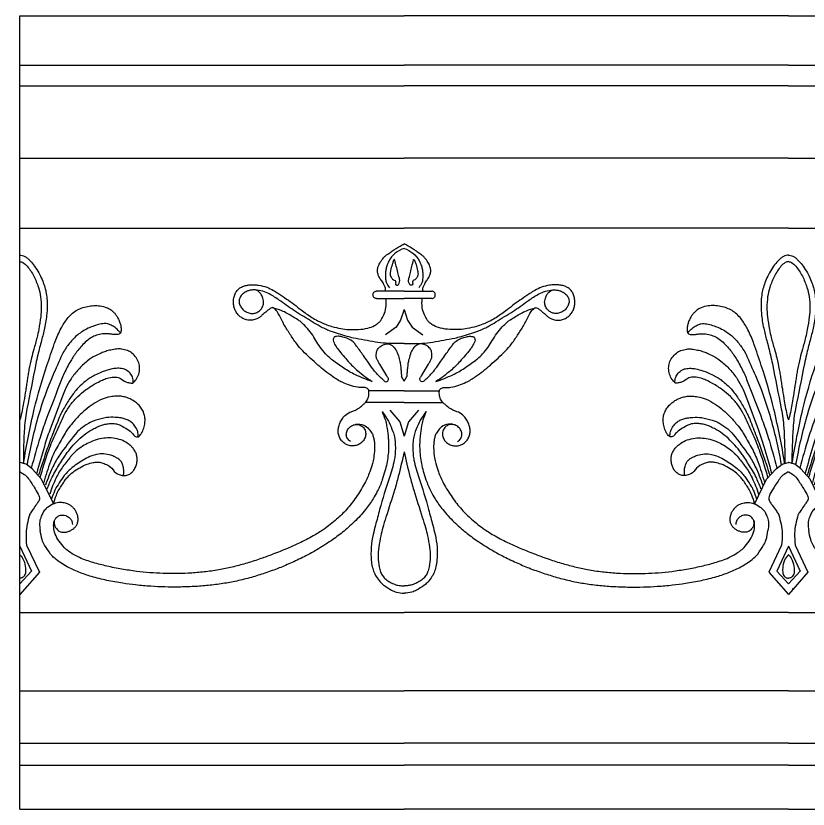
# Model space of a CAD drawing. Header units: millimetres. Extents: x 119.1 to 211.3, y 226 to 289.5.
# Drawn here: x 178.31 to 184.5, y 226.01 to 232.2 of the extents above; entities that cross this region are included whole.
import ezdxf

# ---------------------------------------------------------------- set-up
doc = ezdxf.new("R2010")
doc.units = ezdxf.units.MM

# ---------------------------------------------------------------- blocks, each defined once
blk = doc.blocks.new('*U279')
at = {"color": 0}
for p, q in [((-3, 3.0958), (0, 3.0958)), ((3, 3.0958), (0, 3.0958)), ((-3, 2.7107), (0, 2.7107)), ((3, 2.7107), (0, 2.7107)), ((-3, 2.5494), (0, 2.5494)), ((3, 2.5494), (0, 2.5494)), ((-3, 1.9857), (0, 1.9857)), ((3, 1.9857), (0, 1.9857)), ((-3, 1.4391), (0, 1.4391)), ((3, 1.4391), (0, 1.4391)), ((0, 0.9472), (-0.2164, 0.9472)), ((0, 0.9472), (0.2164, 0.9472)), ((-0.2164, 0.89), (0, 0.89)), ((0.2164, 0.89), (0, 0.89)), ((0, 0.1681), (-0.2746, 0.1681)), ((0, 0.1681), (0.2746, 0.1681)), ((0, 0.0793), (-0.3018, 0.0793)), ((0, 0.0793), (0.3018, 0.0793)), ((-3, -1.0432), (-2.9086, -1.2372)), ((-2.9468, -1.0349), (-2.8476, -1.2468)), ((2.9468, -1.0349), (2.8476, -1.2468)), ((3, -1.0432), (2.9086, -1.2372)), ((-2.9086, -1.2372), (-3, -1.3376)), ((2.9086, -1.2372), (3, -1.3376)), ((-2.8476, -1.2468), (-3, -1.4202)), ((2.8476, -1.2468), (3, -1.4202)), ((-3.0306, -1.3727), (-3.031, -1.3732)), ((3.0306, -1.3727), (3.031, -1.3732)), ((-3, -1.5606), (0, -1.5606)), ((3, -1.5606), (0, -1.5606)), ((-3, -2.172), (0, -2.172)), ((3, -2.172), (0, -2.172)), ((-3, -2.5799), (0, -2.5799)), ((3, -2.5799), (0, -2.5799)), ((-3, -2.7522), (0, -2.7522)), ((3, -2.7522), (0, -2.7522)), ((-3, -3.0958), (0, -3.0958)), ((3, -3.0958), (0, -3.0958))]:
    blk.add_line(p, q, dxfattribs=at)
for points in [[(-0.1479, 0.9472, 0.044444), (-0.1452, 0.9624, 0.09277), (-0.1459, 0.9698, 0.027456), (-0.1512, 0.9846, 0.019261), (-0.1605, 1.0049, 0.052486), (-0.1787, 1.033, -0.053477), (-0.1965, 1.0606, -0.064405), (-0.2055, 1.0863, -0.065868), (-0.2076, 1.1129, -0.073327), (-0.202, 1.1402, -0.055474), (-0.1858, 1.1731, -0.02888), (-0.1602, 1.2083, -0.057464), (-0.1445, 1.2236, -0.011292), (-0.1279, 1.2358, -0.005891), (-0.0954, 1.258, -0.01199), (-0.0306, 1.2991, -0.019042), (0, 1.3158, -0.048833)], [(0.1479, 0.9472, -0.044444), (0.1452, 0.9624, -0.09277), (0.1459, 0.9698, -0.027456), (0.1512, 0.9846, -0.019261), (0.1605, 1.0049, -0.052486), (0.1787, 1.033, 0.053477), (0.1965, 1.0606, 0.064405), (0.2055, 1.0863, 0.065868), (0.2076, 1.1129, 0.073327), (0.202, 1.1402, 0.055474), (0.1858, 1.1731, 0.02888), (0.1602, 1.2083, 0.057464), (0.1445, 1.2236, 0.011292), (0.1279, 1.2358, 0.005891), (0.0954, 1.258, 0.01199), (0.0306, 1.2991, 0.019042), (0, 1.3158, 0.048833)], [(0, 1.2811, 0.192783), (-0.1195, 1.1818, 0.030718), (-0.1352, 1.1436, 0.041157), (-0.1427, 1.1137, 0.033886), (-0.1458, 1.0813, 0.02632), (-0.1448, 1.0394, 0.088801), (-0.1376, 1.0117, 0.056789), (-0.1145, 0.9736)], [(0, 1.2811, -0.192783), (0.1195, 1.1818, -0.030718), (0.1352, 1.1436, -0.041157), (0.1427, 1.1137, -0.033886), (0.1458, 1.0813, -0.02632), (0.1448, 1.0394, -0.088801), (0.1376, 1.0117, -0.056789), (0.1145, 0.9736)], [(-3, 1.2278, -0.029063), (-2.9929, 1.2277, -0.076935), (-2.9723, 1.2233, -0.065375), (-2.9505, 1.2114, -0.03025), (-2.9306, 1.195, -0.026679), (-2.9102, 1.1739, -0.031357), (-2.8766, 1.1299, -0.02748), (-2.8444, 1.0756, -0.023838), (-2.8213, 1.0254, -0.025286), (-2.8043, 0.9762, -0.030298), (-2.7937, 0.9294, -0.025767), (-2.7874, 0.8733, -0.037567), (-2.7891, 0.7722, -0.032717), (-2.8072, 0.6577, -0.011208), (-2.8309, 0.5626, 0.009425), (-2.8596, 0.4496, 0.007496), (-2.8749, 0.3791, 0.001511), (-2.9447, 0.0283, 0.032178), (-2.9637, -0.1187, 0.016855), (-2.9724, -0.4014)], [(-3, 1.1779, -0.13296), (-2.9756, 1.1703, -0.075648), (-2.9421, 1.1411, -0.029843), (-2.915, 1.1048, -0.028201), (-2.8909, 1.0634, -0.038341), (-2.8549, 0.9767, -0.047178), (-2.8381, 0.9022, -0.030196), (-2.8324, 0.818, -0.035662), (-2.8369, 0.7466, -0.010652), (-2.8523, 0.649, -0.016171), (-2.8659, 0.5853, -0.013125), (-2.8912, 0.4934, 0.018108), (-2.9089, 0.4267, 0.005179), (-2.9287, 0.3347, 0.012022), (-2.9358, 0.2948, 0.002073), (-2.9422, 0.2525, -0.002057), (-2.9486, 0.2101, -0.001095), (-2.9541, 0.1747, -0.000448), (-2.968, 0.0883, -0.009209), (-2.9782, 0.0318, -0.008018), (-2.9921, -0.0327, -0.03579), (-2.9999, -0.0579, -0.022377), (-3, -0.0581, -0.229775)], [(3, 1.2278, 0.029063), (2.9929, 1.2277, 0.076935), (2.9723, 1.2233, 0.065375), (2.9505, 1.2114, 0.03025), (2.9306, 1.195, 0.026679), (2.9102, 1.1739, 0.031357), (2.8766, 1.1299, 0.02748), (2.8444, 1.0756, 0.023838), (2.8213, 1.0254, 0.025286), (2.8043, 0.9762, 0.030298), (2.7937, 0.9294, 0.025767), (2.7874, 0.8733, 0.037567), (2.7891, 0.7722, 0.032717), (2.8072, 0.6577, 0.011208), (2.8309, 0.5626, -0.009425), (2.8596, 0.4496, -0.007496), (2.8749, 0.3791, -0.001511), (2.9447, 0.0283, -0.032178), (2.9637, -0.1187, -0.016855), (2.9724, -0.4014)], [(3, 1.1779, 0.13296), (2.9756, 1.1703, 0.075648), (2.9421, 1.1411, 0.029843), (2.915, 1.1048, 0.028201), (2.8909, 1.0634, 0.038341), (2.8549, 0.9767, 0.047178), (2.8381, 0.9022, 0.030196), (2.8324, 0.818, 0.035662), (2.8369, 0.7466, 0.010652), (2.8523, 0.649, 0.016171), (2.8659, 0.5853, 0.013125), (2.8912, 0.4934, -0.018108), (2.9089, 0.4267, -0.005179), (2.9287, 0.3347, -0.012022), (2.9358, 0.2948, -0.002073), (2.9422, 0.2525, 0.002057), (2.9486, 0.2101, 0.001095), (2.9541, 0.1747, 0.000448), (2.968, 0.0883, 0.009209), (2.9782, 0.0318, 0.008018), (2.9921, -0.0327, 0.03579), (2.9999, -0.0579, 0.022377), (3, -0.0581, 0.229775)], [(0, -0.3063, -0.007442), (-0.0453, -0.4997, -0.013483), (-0.0748, -0.6053, -0.004974), (-0.1422, -0.8165, 0.012795), (-0.1671, -0.8989, 0.016694), (-0.1822, -0.9623, 0.012209), (-0.1979, -1.05, 0.041979), (-0.2032, -1.1286, 0.043122), (-0.1954, -1.2048, 0.047029), (-0.1832, -1.2471, 0.062641), (-0.1673, -1.2761, 0.060716), (-0.1435, -1.3017, 0.051732), (-0.1096, -1.3249, 0.036857), (-0.0711, -1.3421, 0.048403), (-0.0399, -1.3501, 0.039683), (-0.006, -1.3527, 0.004882), (0, -1.3526, 0.038826)], [(0, -0.3063, 0.007442), (0.0453, -0.4997, 0.013483), (0.0748, -0.6053, 0.004974), (0.1422, -0.8165, -0.012795), (0.1671, -0.8989, -0.016694), (0.1822, -0.9623, -0.012209), (0.1979, -1.05, -0.041979), (0.2032, -1.1286, -0.043122), (0.1954, -1.2048, -0.047029), (0.1832, -1.2471, -0.062641), (0.1673, -1.2761, -0.060716), (0.1435, -1.3017, -0.051732), (0.1096, -1.3249, -0.036857), (0.0711, -1.3421, -0.048403), (0.0399, -1.3501, -0.039683), (0.006, -1.3527, -0.004882), (0, -1.3526, -0.038826)], [(-3, -0.3913, -0.003826), (-2.9972, -0.391)], [(3, -0.3913, 0.003826), (2.9972, -0.391)], [(-3, -1.1102, -0.006663), (-2.9974, -1.1127, -0.101004)], [(-2.9974, -1.1127, -0.101004), (-2.9701, -1.1534, -0.077673), (-2.9554, -1.2152, -0.051943), (-2.9563, -1.2528, -0.104368), (-2.9626, -1.2706, -0.063831), (-2.9719, -1.2823, -0.07521), (-2.9823, -1.2897, -0.09504), (-2.9929, -1.2928, -0.027904), (-3, -1.293, -0.164661)], [(2.9974, -1.1127, 0.101004), (2.9701, -1.1534, 0.077673), (2.9554, -1.2152, 0.051943), (2.9563, -1.2528, 0.104368), (2.9626, -1.2706, 0.063831), (2.9719, -1.2823, 0.07521), (2.9823, -1.2897, 0.09504), (2.9929, -1.2928, 0.027904), (3, -1.293, 0.164661)], [(3, -1.1102, 0.006663), (2.9974, -1.1127, 0.101004)]]:
    blk.add_lwpolyline(points, format="xyb", dxfattribs=at)
at = {"color": 0, "flags": 128}
for points in [[(-0.0646, 0.9976, 0.516889), (-0.0435, 0.9986, 0.202965), (-0.0361, 1.0422, 0.002337), (-0.0386, 1.0524, 0.000582), (-0.0488, 1.0932, 0.001401), (-0.0733, 1.19, 0.038623), (-0.0745, 1.1935, 0.513647), (-0.0764, 1.1939, 0.087592), (-0.0822, 1.1865, 0.038977), (-0.0846, 1.1809, 0.008363), (-0.0934, 1.1542, 0.022453), (-0.1055, 1.1077, 0.041333), (-0.1088, 1.0817, 0.119234), (-0.1051, 1.0628, 0.082089), (-0.0895, 1.0397, 0.145848), (-0.0764, 1.0322, -0.190876), (-0.0669, 1.0255, -0.266169), (-0.066, 1.011, 0.288579)], [(0.0646, 0.9976, -0.516889), (0.0435, 0.9986, -0.202965), (0.0361, 1.0422, -0.002337), (0.0386, 1.0524, -0.000582), (0.0488, 1.0932, -0.001401), (0.0733, 1.19, -0.038623), (0.0745, 1.1935, -0.513647), (0.0764, 1.1939, -0.087592), (0.0822, 1.1865, -0.038977), (0.0846, 1.1809, -0.008363), (0.0934, 1.1542, -0.022453), (0.1055, 1.1077, -0.041333), (0.1088, 1.0817, -0.119234), (0.1051, 1.0628, -0.082089), (0.0895, 1.0397, -0.145848), (0.0764, 1.0322, 0.190876), (0.0669, 1.0255, 0.266169), (0.066, 1.011, -0.288579)]]:
    blk.add_lwpolyline(points, format="xyb", close=True, dxfattribs=at)
for points in [[(-0.418, -0.2254, -0.121864), (-0.443, -0.2019, -0.144711), (-0.4513, -0.174, -0.104256), (-0.4446, -0.1425, -0.102751), (-0.4255, -0.1159, -0.097106), (-0.3953, -0.0973, -0.11232), (-0.3649, -0.0932, -0.111703), (-0.3354, -0.1028, -0.112643), (-0.3131, -0.1239, -0.105943), (-0.3008, -0.155, -0.109929), (-0.3025, -0.1873, -0.080924), (-0.3165, -0.2174, -0.088558), (-0.3377, -0.2392, -0.068476), (-0.3667, -0.2545, -0.073836), (-0.3966, -0.2605, -0.068679), (-0.4291, -0.2578, -0.074646), (-0.4571, -0.2469, -0.07185), (-0.4823, -0.2273, -0.072609), (-0.5007, -0.2015, -0.061714), (-0.5125, -0.1693, -0.071248), (-0.5151, -0.1396, -0.050579), (-0.5102, -0.1087, -0.0452), (-0.4982, -0.0758, -0.044769), (-0.4796, -0.0438, -0.05303), (-0.4588, -0.0204, -0.112596), (-0.4121, 0.0062, 0.086079), (-0.3496, 0.0375, 0.021142), (-0.3169, 0.0639, 0.036643), (-0.2999, 0.0812, 0.08801), (-0.2816, 0.1124, 0.081639), (-0.2743, 0.1507, 0.045831), (-0.2756, 0.1703, 0.104372), (-0.2787, 0.1784, 0.095666), (-0.286, 0.1861, 0.071683), (-0.2985, 0.1925, 0.108723), (-0.3248, 0.1955, -0.072517), (-0.3642, 0.1972, -0.031691), (-0.4262, 0.213, -0.033088), (-0.4831, 0.2358, -0.042747), (-0.5583, 0.2799, -0.025451), (-0.6731, 0.3705, -0.016345), (-0.7913, 0.4809, -0.036769), (-0.8384, 0.5353, -0.011401), (-0.8667, 0.5753, -0.006258), (-0.9157, 0.6498, -0.034789), (-0.9572, 0.7258, 0.042541), (-0.9921, 0.7874, 0.085219), (-1.0201, 0.8163, 0.264693), (-1.0338, 0.8179, 0.054776), (-1.0458, 0.8111, 0.016896), (-1.0808, 0.7841, 0.017368), (-1.1097, 0.7585, -0.026661), (-1.1288, 0.7421, -0.073341), (-1.1499, 0.7304, -0.049864), (-1.1839, 0.7213, -0.069634), (-1.2128, 0.7207, -0.060464), (-1.2452, 0.7285, -0.060215), (-1.273, 0.7429, -0.060793), (-1.2964, 0.7634, -0.057347), (-1.3149, 0.7896, -0.056844), (-1.327, 0.8195, -0.053013), (-1.3324, 0.8511, -0.048836), (-1.3311, 0.8858, -0.05652), (-1.3226, 0.9196, -0.067626), (-1.3087, 0.9453, -0.066973), (-1.2872, 0.9678, -0.07205), (-1.2623, 0.9824, -0.040222), (-1.2317, 0.992, -0.04112), (-1.2007, 0.9965, -0.027743), (-1.1684, 0.9966, -0.027132), (-1.1356, 0.9932, -0.044866), (-1.072, 0.977, -0.051276), (-1.0201, 0.9525, -0.009026), (-0.9817, 0.9284, -0.005343), (-0.9181, 0.8858, -0.017479), (-0.8041, 0.8016, 0.024327), (-0.7212, 0.7423, 0.026848), (-0.6761, 0.7164, 0.020626), (-0.6145, 0.6886, 0.028534), (-0.5646, 0.6717, 0.020446), (-0.4932, 0.6551, 0.033534), (-0.4318, 0.6476, 0.027366), (-0.356, 0.6477, 0.047009), (-0.2829, 0.6588, 0.063529), (-0.2318, 0.6786, 0.037582), (-0.2041, 0.6965, 0.051908), (-0.1867, 0.7128, 0.049573), (-0.1795, 0.7229, 0.013992), (-0.1589, 0.7616, 0.083335), (-0.1417, 0.818, 0.068036), (-0.1422, 0.89)], [(0.418, -0.2254, 0.121864), (0.443, -0.2019, 0.144711), (0.4513, -0.174, 0.104256), (0.4446, -0.1425, 0.102751), (0.4255, -0.1159, 0.097106), (0.3953, -0.0973, 0.11232), (0.3649, -0.0932, 0.111703), (0.3354, -0.1028, 0.112643), (0.3131, -0.1239, 0.105943), (0.3008, -0.155, 0.109929), (0.3025, -0.1873, 0.080924), (0.3165, -0.2174, 0.088558), (0.3377, -0.2392, 0.068476), (0.3667, -0.2545, 0.073836), (0.3966, -0.2605, 0.068679), (0.4291, -0.2578, 0.074646), (0.4571, -0.2469, 0.07185), (0.4823, -0.2273, 0.072609), (0.5007, -0.2015, 0.061714), (0.5125, -0.1693, 0.071248), (0.5151, -0.1396, 0.050579), (0.5102, -0.1087, 0.0452), (0.4982, -0.0758, 0.044769), (0.4796, -0.0438, 0.05303), (0.4588, -0.0204, 0.112596), (0.4121, 0.0062, -0.086079), (0.3496, 0.0375, -0.021142), (0.3169, 0.0639, -0.036643), (0.2999, 0.0812, -0.08801), (0.2816, 0.1124, -0.081639), (0.2743, 0.1507, -0.045831), (0.2756, 0.1703, -0.104372), (0.2787, 0.1784, -0.095666), (0.286, 0.1861, -0.071683), (0.2985, 0.1925, -0.108723), (0.3248, 0.1955, 0.072517), (0.3642, 0.1972, 0.031691), (0.4262, 0.213, 0.033088), (0.4831, 0.2358, 0.042747), (0.5583, 0.2799, 0.025451), (0.6731, 0.3705, 0.016345), (0.7913, 0.4809, 0.036769), (0.8384, 0.5353, 0.011401), (0.8667, 0.5753, 0.006258), (0.9157, 0.6498, 0.034789), (0.9572, 0.7258, -0.042541), (0.9921, 0.7874, -0.085219), (1.0201, 0.8163, -0.264693), (1.0338, 0.8179, -0.054776), (1.0458, 0.8111, -0.016896), (1.0808, 0.7841, -0.017368), (1.1097, 0.7585, 0.026661), (1.1288, 0.7421, 0.073341), (1.1499, 0.7304, 0.049864), (1.1839, 0.7213, 0.069634), (1.2128, 0.7207, 0.060464), (1.2452, 0.7285, 0.060215), (1.273, 0.7429, 0.060793), (1.2964, 0.7634, 0.057347), (1.3149, 0.7896, 0.056844), (1.327, 0.8195, 0.053013), (1.3324, 0.8511, 0.048836), (1.3311, 0.8858, 0.05652), (1.3226, 0.9196, 0.067626), (1.3087, 0.9453, 0.066973), (1.2872, 0.9678, 0.07205), (1.2623, 0.9824, 0.040222), (1.2317, 0.992, 0.04112), (1.2007, 0.9965, 0.027743), (1.1684, 0.9966, 0.027132), (1.1356, 0.9932, 0.044866), (1.072, 0.977, 0.051276), (1.0201, 0.9525, 0.009026), (0.9817, 0.9284, 0.005343), (0.9181, 0.8858, 0.017479), (0.8041, 0.8016, -0.024327), (0.7212, 0.7423, -0.026848), (0.6761, 0.7164, -0.020626), (0.6145, 0.6886, -0.028534), (0.5646, 0.6717, -0.020446), (0.4932, 0.6551, -0.033534), (0.4318, 0.6476, -0.027366), (0.356, 0.6477, -0.047009), (0.2829, 0.6588, -0.063529), (0.2318, 0.6786, -0.037582), (0.2041, 0.6965, -0.051908), (0.1867, 0.7128, -0.049573), (0.1795, 0.7229, -0.013992), (0.1589, 0.7616, -0.083335), (0.1417, 0.818, -0.068036), (0.1422, 0.89)], [(0, 0.5388, -0.018685), (-0.1422, 0.54, -0.032187), (-0.2243, 0.5491, -0.005217), (-0.3958, 0.5813, -0.018064), (-0.4449, 0.5929, -0.022705), (-0.5765, 0.6355, -0.035878), (-0.6562, 0.6721, -0.011049), (-0.7171, 0.7074, -0.005024), (-0.8487, 0.7892, -0.018671), (-0.9626, 0.8677, 0.027568), (-1.0407, 0.9196, 0.052441), (-1.0892, 0.9416, 0.047735), (-1.1463, 0.9548, 0.036788), (-1.1757, 0.9564, 0.040564), (-1.2023, 0.9538, 0.067355), (-1.2263, 0.9461, 0.050237), (-1.2551, 0.9285, 0.087206), (-1.2762, 0.9057, 0.095444), (-1.2869, 0.8794, 0.104893), (-1.2865, 0.8534, 0.084378), (-1.2741, 0.8236, 0.071185), (-1.2534, 0.7992, 0.073523), (-1.2274, 0.7822, 0.074631), (-1.1974, 0.7735, 0.081292), (-1.1688, 0.7743, 0.086967), (-1.1424, 0.7844, 0.081229), (-1.1193, 0.8038, 0.08362), (-1.1024, 0.8317, 0.093168), (-1.0969, 0.8605, 0.069535), (-1.1, 0.8831, 0.047422), (-1.112, 0.9143, 0.084811), (-1.1279, 0.936, 0.068243), (-1.1548, 0.9557)], [(0, 0.5388, 0.018685), (0.1422, 0.54, 0.032187), (0.2243, 0.5491, 0.005217), (0.3958, 0.5813, 0.018064), (0.4449, 0.5929, 0.022705), (0.5765, 0.6355, 0.035878), (0.6562, 0.6721, 0.011049), (0.7171, 0.7074, 0.005024), (0.8487, 0.7892, 0.018671), (0.9626, 0.8677, -0.027568), (1.0407, 0.9196, -0.052441), (1.0892, 0.9416, -0.047735), (1.1463, 0.9548, -0.036788), (1.1757, 0.9564, -0.040564), (1.2023, 0.9538, -0.067355), (1.2263, 0.9461, -0.050237), (1.2551, 0.9285, -0.087206), (1.2762, 0.9057, -0.095444), (1.2869, 0.8794, -0.104893), (1.2865, 0.8534, -0.084378), (1.2741, 0.8236, -0.071185), (1.2534, 0.7992, -0.073523), (1.2274, 0.7822, -0.074631), (1.1974, 0.7735, -0.081292), (1.1688, 0.7743, -0.086967), (1.1424, 0.7844, -0.081229), (1.1193, 0.8038, -0.08362), (1.1024, 0.8317, -0.093168), (1.0969, 0.8605, -0.069535), (1.1, 0.8831, -0.047422), (1.112, 0.9143, -0.084811), (1.1279, 0.936, -0.068243), (1.1548, 0.9557)], [(-2.9708, -0.3954, -0.019017), (-2.887, 0.025, -0.022894), (-2.7884, 0.3672, -0.000911), (-2.7308, 0.5363, -0.008658), (-2.7244, 0.554, -0.031077), (-2.6773, 0.6575, -0.040392), (-2.6301, 0.7312, -0.045024), (-2.5967, 0.7677, -0.048678), (-2.5601, 0.7952, -0.046986), (-2.5202, 0.8145, -0.040517), (-2.4708, 0.8286, -0.041265), (-2.4226, 0.8341, -0.041141), (-2.374, 0.8316, -0.054917), (-2.3192, 0.818, -0.079689), (-2.2852, 0.7989, -0.033495), (-2.2631, 0.7789, -0.043322), (-2.2486, 0.7609, -0.0294), (-2.2344, 0.7369, -0.02477), (-2.2208, 0.7068, -0.040527), (-2.2128, 0.6804, -0.038689), (-2.2088, 0.6518, -0.093904), (-2.2122, 0.6259, -0.179094), (-2.2209, 0.6148, -0.096426), (-2.2341, 0.61, -0.050131), (-2.2609, 0.6083, -0.040129), (-2.2872, 0.6114, 0.038437), (-2.3147, 0.6148, 0.050594), (-2.3664, 0.6118, 0.056373), (-2.4112, 0.5994, 0.050009), (-2.4496, 0.5793, 0.042506), (-2.4897, 0.5477, 0.02154), (-2.5248, 0.5119, 0.022708), (-2.555, 0.4751, 0.028115), (-2.603, 0.4025, 0.022453), (-2.6537, 0.3061, 0.016806), (-2.6741, 0.2586, 0.00255), (-2.7961, -0.0589, 0.016352), (-2.8425, -0.1951, 0.009459), (-2.9106, -0.4343)], [(-0.2486, 0.2414, -0.029012), (-0.38, 0.2944, -0.039315), (-0.4708, 0.3464, -0.004382), (-0.5599, 0.4083, -0.029477), (-0.5725, 0.4184, -0.026241), (-0.6126, 0.4587, -0.022273), (-0.6551, 0.5104, -0.033092), (-0.6885, 0.5618, 0.031721), (-0.7232, 0.6155, 0.026046), (-0.766, 0.6674, 0.03052), (-0.8073, 0.7073, 0.036054), (-0.8295, 0.7237, 0.010358), (-0.9119, 0.7734, 0.039121), (-0.9546, 0.7937, 0.024601), (-1.0261, 0.8171)], [(0.2486, 0.2414, 0.029012), (0.38, 0.2944, 0.039315), (0.4708, 0.3464, 0.004382), (0.5599, 0.4083, 0.029477), (0.5725, 0.4184, 0.026241), (0.6126, 0.4587, 0.022273), (0.6551, 0.5104, 0.033092), (0.6885, 0.5618, -0.031721), (0.7232, 0.6155, -0.026046), (0.766, 0.6674, -0.03052), (0.8073, 0.7073, -0.036054), (0.8295, 0.7237, -0.010358), (0.9119, 0.7734, -0.039121), (0.9546, 0.7937, -0.024601), (1.0261, 0.8171)], [(2.9708, -0.3954, 0.019017), (2.887, 0.025, 0.022894), (2.7884, 0.3672, 0.000911), (2.7308, 0.5363, 0.008658), (2.7244, 0.554, 0.031077), (2.6773, 0.6575, 0.040392), (2.6301, 0.7312, 0.045024), (2.5967, 0.7677, 0.048678), (2.5601, 0.7952, 0.046986), (2.5202, 0.8145, 0.040517), (2.4708, 0.8286, 0.041265), (2.4226, 0.8341, 0.041141), (2.374, 0.8316, 0.054917), (2.3192, 0.818, 0.079689), (2.2852, 0.7989, 0.033495), (2.2631, 0.7789, 0.043322), (2.2486, 0.7609, 0.0294), (2.2344, 0.7369, 0.02477), (2.2208, 0.7068, 0.040527), (2.2128, 0.6804, 0.038689), (2.2088, 0.6518, 0.093904), (2.2122, 0.6259, 0.179094), (2.2209, 0.6148, 0.096426), (2.2341, 0.61, 0.050131), (2.2609, 0.6083, 0.040129), (2.2872, 0.6114, -0.038437), (2.3147, 0.6148, -0.050594), (2.3664, 0.6118, -0.056373), (2.4112, 0.5994, -0.050009), (2.4496, 0.5793, -0.042506), (2.4897, 0.5477, -0.02154), (2.5248, 0.5119, -0.022708), (2.555, 0.4751, -0.028115), (2.603, 0.4025, -0.022453), (2.6537, 0.3061, -0.016806), (2.6741, 0.2586, -0.00255), (2.7961, -0.0589, -0.016352), (2.8425, -0.1951, -0.009459), (2.9106, -0.4343)], [(-2.2165, 0.624, 0.0503), (-2.2483, 0.6567, 0.06047), (-2.28, 0.6776, 0.013657), (-2.3082, 0.6906, 0.049575), (-2.3164, 0.6932, 0.075625), (-2.3411, 0.6945, 0.041141), (-2.3857, 0.6865, 0.02218), (-2.4306, 0.6724, 0.026285), (-2.4672, 0.6569, 0.026205), (-2.5113, 0.6325, 0.030269), (-2.5468, 0.6072, 0.027956), (-2.5817, 0.5757, 0.028013), (-2.6128, 0.5405, 0.020416), (-2.6383, 0.5053, 0.017274), (-2.6652, 0.4615, 0.024606), (-2.6699, 0.4522, 0.001433), (-2.7424, 0.2879, 0.03283), (-2.8541, -0.0207, 0.027143), (-2.9434, -0.4073)], [(2.2165, 0.624, -0.0503), (2.2483, 0.6567, -0.06047), (2.28, 0.6776, -0.013657), (2.3082, 0.6906, -0.049575), (2.3164, 0.6932, -0.075625), (2.3411, 0.6945, -0.041141), (2.3857, 0.6865, -0.02218), (2.4306, 0.6724, -0.026285), (2.4672, 0.6569, -0.026205), (2.5113, 0.6325, -0.030269), (2.5468, 0.6072, -0.027956), (2.5817, 0.5757, -0.028013), (2.6128, 0.5405, -0.020416), (2.6383, 0.5053, -0.017274), (2.6652, 0.4615, -0.024606), (2.6699, 0.4522, -0.001433), (2.7424, 0.2879, -0.03283), (2.8541, -0.0207, -0.027143), (2.9434, -0.4073)], [(-0.1569, 0.2474, -0.017368), (-0.2167, 0.3066, -0.034476), (-0.2436, 0.3395, -0.001085), (-0.2867, 0.4003, 0.001514), (-0.3175, 0.4438, 0.002379), (-0.3714, 0.5185, 0.006778), (-0.3907, 0.5444, 0.092488), (-0.4056, 0.5577, 0.038515), (-0.4479, 0.5792, 0.043673), (-0.4872, 0.5915, 0.057185), (-0.5186, 0.5947, 0.046952), (-0.5352, 0.593, 0.086404), (-0.5437, 0.5897, 0.126615), (-0.5494, 0.5838, 0.091038), (-0.5532, 0.5731, 0.1305), (-0.5514, 0.555, 0.051889), (-0.5313, 0.5145, 0.029849), (-0.5134, 0.4898, 0.007661), (-0.4367, 0.3989, 0.039374), (-0.3618, 0.3255, 0.029245), (-0.2486, 0.2414)], [(0.1569, 0.2474, 0.017368), (0.2167, 0.3066, 0.034476), (0.2436, 0.3395, 0.001085), (0.2867, 0.4003, -0.001514), (0.3175, 0.4438, -0.002379), (0.3714, 0.5185, -0.006778), (0.3907, 0.5444, -0.092488), (0.4056, 0.5577, -0.038515), (0.4479, 0.5792, -0.043673), (0.4872, 0.5915, -0.057185), (0.5186, 0.5947, -0.046952), (0.5352, 0.593, -0.086404), (0.5437, 0.5897, -0.126615), (0.5494, 0.5838, -0.091038), (0.5532, 0.5731, -0.1305), (0.5514, 0.555, -0.051889), (0.5313, 0.5145, -0.029849), (0.5134, 0.4898, -0.007661), (0.4367, 0.3989, -0.039374), (0.3618, 0.3255, -0.029245), (0.2486, 0.2414)], [(-2.8404, -0.5067, -0.016987), (-2.7804, -0.3123, -0.023174), (-2.7252, -0.1738, -0.002396), (-2.662, -0.0362, -0.01357), (-2.6501, -0.0123, -0.038036), (-2.6033, 0.0614, -0.039079), (-2.5473, 0.1253, -0.035945), (-2.4864, 0.1766, -0.031002), (-2.4085, 0.2262, -0.016491), (-2.3647, 0.2486, -0.020344), (-2.3279, 0.2641, -0.056762), (-2.2804, 0.276, -0.074528), (-2.243, 0.2753, -0.123368), (-2.2059, 0.2591, 0.094852), (-2.1591, 0.2354, 0.024875), (-2.1315, 0.229, 0.074321), (-2.122, 0.2287, 0.163694), (-2.1129, 0.233, 0.049674), (-2.0919, 0.2576, 0.077784), (-2.0721, 0.2985, 0.074037), (-2.0651, 0.3456, 0.07825), (-2.0718, 0.388, 0.075266), (-2.0917, 0.428, 0.069201), (-2.1253, 0.464, 0.085859), (-2.16, 0.4835, 0.050614), (-2.2058, 0.4946, 0.062243), (-2.2442, 0.4951, 0.024041), (-2.2905, 0.4876, 0.027641), (-2.3299, 0.477, 0.021665), (-2.3655, 0.4635, 0.01696), (-2.4095, 0.4429, 0.051075), (-2.4732, 0.4016, 0.040285), (-2.5431, 0.3354, 0.034783), (-2.6001, 0.2625, 0.038756), (-2.6411, 0.1902, 0.018571), (-2.6617, 0.1417, 0.00328), (-2.7663, -0.1378, 0.014477), (-2.8087, -0.2648, 0.008888), (-2.868, -0.4746)], [(-0.1569, 0.2474, 0.207152), (-0.1418, 0.2402, 0.233345), (-0.1281, 0.2464, 0.098373), (-0.122, 0.2578, 0.201356), (-0.1226, 0.2642, 0.015374), (-0.1359, 0.2869, -0.006672), (-0.1673, 0.3386, -0.001106), (-0.1965, 0.3884, -0.002476), (-0.2093, 0.4107, -0.107018), (-0.2169, 0.4347, -0.071159), (-0.215, 0.4722, -0.125155), (-0.2027, 0.4982, -0.094489), (-0.1736, 0.5224, -0.094609), (-0.1351, 0.5349, -0.144242), (-0.1086, 0.5306, -0.050676), (-0.0885, 0.5184, -0.069338), (-0.0763, 0.5061, -0.036581), (-0.0589, 0.4791, -0.045438), (-0.0486, 0.4553, -0.020727), (-0.0352, 0.4077, -0.028863), (-0.0289, 0.3727, -0.003318), (-0.0268, 0.3533, -0.001816), (-0.0231, 0.3179, -0.009787), (-0.0222, 0.3055, -0.004743), (-0.0209, 0.2798)], [(0.1569, 0.2474, -0.207152), (0.1418, 0.2402, -0.233345), (0.1281, 0.2464, -0.098373), (0.122, 0.2578, -0.201356), (0.1226, 0.2642, -0.015374), (0.1359, 0.2869, 0.006672), (0.1673, 0.3386, 0.001106), (0.1965, 0.3884, 0.002476), (0.2093, 0.4107, 0.107018), (0.2169, 0.4347, 0.071159), (0.215, 0.4722, 0.125155), (0.2027, 0.4982, 0.094489), (0.1736, 0.5224, 0.094609), (0.1351, 0.5349, 0.144242), (0.1086, 0.5306, 0.050676), (0.0885, 0.5184, 0.069338), (0.0763, 0.5061, 0.036581), (0.0589, 0.4791, 0.045438), (0.0486, 0.4553, 0.020727), (0.0352, 0.4077, 0.028863), (0.0289, 0.3727, 0.003318), (0.0268, 0.3533, 0.001816), (0.0231, 0.3179, 0.009787), (0.0222, 0.3055, 0.004743), (0.0209, 0.2798)], [(2.8404, -0.5067, 0.016987), (2.7804, -0.3123, 0.023174), (2.7252, -0.1738, 0.002396), (2.662, -0.0362, 0.01357), (2.6501, -0.0123, 0.038036), (2.6033, 0.0614, 0.039079), (2.5473, 0.1253, 0.035945), (2.4864, 0.1766, 0.031002), (2.4085, 0.2262, 0.016491), (2.3647, 0.2486, 0.020344), (2.3279, 0.2641, 0.056762), (2.2804, 0.276, 0.074528), (2.243, 0.2753, 0.123368), (2.2059, 0.2591, -0.094852), (2.1591, 0.2354, -0.024875), (2.1315, 0.229, -0.074321), (2.122, 0.2287, -0.163694), (2.1129, 0.233, -0.049674), (2.0919, 0.2576, -0.077784), (2.0721, 0.2985, -0.074037), (2.0651, 0.3456, -0.07825), (2.0718, 0.388, -0.075266), (2.0917, 0.428, -0.069201), (2.1253, 0.464, -0.085859), (2.16, 0.4835, -0.050614), (2.2058, 0.4946, -0.062243), (2.2442, 0.4951, -0.024041), (2.2905, 0.4876, -0.027641), (2.3299, 0.477, -0.021665), (2.3655, 0.4635, -0.01696), (2.4095, 0.4429, -0.051075), (2.4732, 0.4016, -0.040285), (2.5431, 0.3354, -0.034783), (2.6001, 0.2625, -0.038756), (2.6411, 0.1902, -0.018571), (2.6617, 0.1417, -0.00328), (2.7663, -0.1378, -0.014477), (2.8087, -0.2648, -0.008888), (2.868, -0.4746)], [(-2.1145, 0.231, 0.094778), (-2.1202, 0.2759, 0.120715), (-2.1391, 0.3062, 0.053883), (-2.173, 0.3329, 0.09567), (-2.1959, 0.3417, 0.048986), (-2.2374, 0.345, 0.050929), (-2.2771, 0.3402, 0.019097), (-2.331, 0.3259, 0.027596), (-2.3672, 0.3126, 0.017043), (-2.4133, 0.2907, 0.020238), (-2.4506, 0.2695, 0.022866), (-2.4816, 0.2481, 0.019067), (-2.5166, 0.2195, 0.03833), (-2.5629, 0.1716, 0.029236), (-2.6146, 0.1012, 0.01736), (-2.6639, 0.019, 0.025975), (-2.692, -0.0386, 0.006609), (-2.698, -0.0531, 0.000719), (-2.7507, -0.1873, 0.011095), (-2.7963, -0.3123, 0.007881), (-2.8539, -0.4904)], [(2.1145, 0.231, -0.094778), (2.1202, 0.2759, -0.120715), (2.1391, 0.3062, -0.053883), (2.173, 0.3329, -0.09567), (2.1959, 0.3417, -0.048986), (2.2374, 0.345, -0.050929), (2.2771, 0.3402, -0.019097), (2.331, 0.3259, -0.027596), (2.3672, 0.3126, -0.017043), (2.4133, 0.2907, -0.020238), (2.4506, 0.2695, -0.022866), (2.4816, 0.2481, -0.019067), (2.5166, 0.2195, -0.03833), (2.5629, 0.1716, -0.029236), (2.6146, 0.1012, -0.01736), (2.6639, 0.019, -0.025975), (2.692, -0.0386, -0.006609), (2.698, -0.0531, -0.000719), (2.7507, -0.1873, -0.011095), (2.7963, -0.3123, -0.007881), (2.8539, -0.4904)], [(-2.7858, -0.5949, -0.016955), (-2.7471, -0.5036, -0.029157), (-2.7198, -0.4528, -0.003924), (-2.6589, -0.3556, -0.013186), (-2.6398, -0.3272, -0.022413), (-2.5954, -0.2706, -0.021168), (-2.5433, -0.2149, -0.035641), (-2.4836, -0.1641, -0.038582), (-2.4221, -0.1258, -0.020645), (-2.3842, -0.108, -0.025962), (-2.353, -0.0968, -0.035381), (-2.3182, -0.0889, -0.035293), (-2.2826, -0.086, -0.050422), (-2.2446, -0.0894, -0.060553), (-2.2144, -0.0992, -0.0299), (-2.1968, -0.1086, -0.010609), (-2.1496, -0.1391, -0.083222), (-2.1115, -0.1753, 0.165933), (-2.0894, -0.1904, 0.166048), (-2.0774, -0.1897, 0.107329), (-2.0624, -0.1793, 0.053904), (-2.0525, -0.1662, 0.033817), (-2.0405, -0.1428, 0.045964), (-2.0274, -0.102, 0.048839), (-2.0225, -0.0619, 0.059027), (-2.026, -0.0247, 0.059726), (-2.038, 0.0102, 0.04982), (-2.0575, 0.0421, 0.051234), (-2.0824, 0.0687, 0.038637), (-2.1144, 0.0925, 0.042767), (-2.1465, 0.1091, 0.03628), (-2.1827, 0.1211, 0.037471), (-2.2191, 0.1274, 0.039296), (-2.25, 0.1279, 0.028584), (-2.2923, 0.1229, 0.056337), (-2.3583, 0.1034, 0.048832), (-2.428, 0.0656, 0.025839), (-2.4893, 0.0193, 0.02813), (-2.5407, -0.0291, 0.016433), (-2.5977, -0.0931, 0.022321), (-2.6358, -0.1433, 0.020493), (-2.6465, -0.1602, 0.003225), (-2.7091, -0.2705, 0.038204), (-2.7613, -0.3832, 0.027673), (-2.8123, -0.5468)], [(2.7858, -0.5949, 0.016955), (2.7471, -0.5036, 0.029157), (2.7198, -0.4528, 0.003924), (2.6589, -0.3556, 0.013186), (2.6398, -0.3272, 0.022413), (2.5954, -0.2706, 0.021168), (2.5433, -0.2149, 0.035641), (2.4836, -0.1641, 0.038582), (2.4221, -0.1258, 0.020645), (2.3842, -0.108, 0.025962), (2.353, -0.0968, 0.035381), (2.3182, -0.0889, 0.035293), (2.2826, -0.086, 0.050422), (2.2446, -0.0894, 0.060553), (2.2144, -0.0992, 0.0299), (2.1968, -0.1086, 0.010609), (2.1496, -0.1391, 0.083222), (2.1115, -0.1753, -0.165933), (2.0894, -0.1904, -0.166048), (2.0774, -0.1897, -0.107329), (2.0624, -0.1793, -0.053904), (2.0525, -0.1662, -0.033817), (2.0405, -0.1428, -0.045964), (2.0274, -0.102, -0.048839), (2.0225, -0.0619, -0.059027), (2.026, -0.0247, -0.059726), (2.038, 0.0102, -0.04982), (2.0575, 0.0421, -0.051234), (2.0824, 0.0687, -0.038637), (2.1144, 0.0925, -0.042767), (2.1465, 0.1091, -0.03628), (2.1827, 0.1211, -0.037471), (2.2191, 0.1274, -0.039296), (2.25, 0.1279, -0.028584), (2.2923, 0.1229, -0.056337), (2.3583, 0.1034, -0.048832), (2.428, 0.0656, -0.025839), (2.4893, 0.0193, -0.02813), (2.5407, -0.0291, -0.016433), (2.5977, -0.0931, -0.022321), (2.6358, -0.1433, -0.020493), (2.6465, -0.1602, -0.003225), (2.7091, -0.2705, -0.038204), (2.7613, -0.3832, -0.027673), (2.8123, -0.5468)], [(-0.1719, 0.0075, -0.023186), (-0.1466, -0.0608, -0.037606), (-0.1363, -0.1045, -0.008849), (-0.1253, -0.1828, -0.018001), (-0.122, -0.2216, -0.04146), (-0.1259, -0.3389, -0.040234), (-0.1495, -0.4575, -0.012767), (-0.1707, -0.5254, -0.01931), (-0.1875, -0.5693, -0.018583), (-0.2091, -0.6148, -0.014052), (-0.2415, -0.673, -0.037423), (-0.301, -0.758, -0.029809), (-0.3892, -0.8537, -0.020744), (-0.4808, -0.9348, -0.022709), (-0.5705, -1.0013, -0.012951), (-0.6815, -1.0719, -0.017284), (-0.7678, -1.1197, -0.011908), (-0.8745, -1.171, -0.012795), (-0.9761, -1.2137, -0.011906), (-1.0866, -1.2539, -0.012635), (-1.1925, -1.2866, -0.014544), (-1.3069, -1.3153, -0.015646), (-1.4147, -1.3355, -0.012901), (-1.5286, -1.3501, -0.013167), (-1.6408, -1.3587, -0.009266), (-1.7583, -1.3623, -0.009875), (-1.8687, -1.3615, -0.010134), (-1.9762, -1.3564, -0.009072), (-2.0961, -1.3461, -0.013945), (-2.1964, -1.3328, -0.011183), (-2.3204, -1.31, -0.019721), (-2.4408, -1.28, -0.023761), (-2.5383, -1.2466, -0.016972), (-2.5873, -1.2251, -0.0145), (-2.6431, -1.1965, -0.028769), (-2.6922, -1.1655, -0.027842), (-2.7391, -1.128, -0.052636), (-2.7601, -1.1047, -0.019748), (-2.8065, -1.0356, -0.065451), (-2.8259, -0.9922, -0.043333), (-2.8403, -0.9221)], [(-0.1719, 0.0075, -0.022365), (-0.1365, -0.043, -0.035092), (-0.1177, -0.0777, -0.009266), (-0.0873, -0.1483, -0.031823), (-0.0801, -0.1695, -0.036429), (-0.0718, -0.2131, -0.028314), (-0.0684, -0.27, -0.021495), (-0.0708, -0.3295, -0.029977), (-0.0769, -0.3717, -0.032642), (-0.1144, -0.5079, 0.017645), (-0.1912, -0.7575, 0.002686), (-0.2236, -0.8802, 0.004597), (-0.2414, -0.9522, 0.039767), (-0.2569, -1.0512, 0.038901), (-0.2566, -1.1537, 0.038392), (-0.2485, -1.2048, 0.042116), (-0.2337, -1.2497, 0.049057), (-0.211, -1.2913, 0.046211), (-0.1789, -1.3302, 0.045493), (-0.1536, -1.3513, 0.022764), (-0.0979, -1.3863, 0.065894), (-0.0596, -1.4017, 0.044876), (0, -1.4114)], [(0.1719, 0.0075, 0.022365), (0.1365, -0.043, 0.035092), (0.1177, -0.0777, 0.009266), (0.0873, -0.1483, 0.031823), (0.0801, -0.1695, 0.036429), (0.0718, -0.2131, 0.028314), (0.0684, -0.27, 0.021495), (0.0708, -0.3295, 0.029977), (0.0769, -0.3717, 0.032642), (0.1144, -0.5079, -0.017645), (0.1912, -0.7575, -0.002686), (0.2236, -0.8802, -0.004597), (0.2414, -0.9522, -0.039767), (0.2569, -1.0512, -0.038901), (0.2566, -1.1537, -0.038392), (0.2485, -1.2048, -0.042116), (0.2337, -1.2497, -0.049057), (0.211, -1.2913, -0.046211), (0.1789, -1.3302, -0.045493), (0.1536, -1.3513, -0.022764), (0.0979, -1.3863, -0.065894), (0.0596, -1.4017, -0.044876), (0, -1.4114)], [(0.1719, 0.0075, 0.023186), (0.1466, -0.0608, 0.037606), (0.1363, -0.1045, 0.008849), (0.1253, -0.1828, 0.018001), (0.122, -0.2216, 0.04146), (0.1259, -0.3389, 0.040234), (0.1495, -0.4575, 0.012767), (0.1707, -0.5254, 0.01931), (0.1875, -0.5693, 0.018583), (0.2091, -0.6148, 0.014052), (0.2415, -0.673, 0.037423), (0.301, -0.758, 0.029809), (0.3892, -0.8537, 0.020744), (0.4808, -0.9348, 0.022709), (0.5705, -1.0013, 0.012951), (0.6815, -1.0719, 0.017284), (0.7678, -1.1197, 0.011908), (0.8745, -1.171, 0.012795), (0.9761, -1.2137, 0.011906), (1.0866, -1.2539, 0.012635), (1.1925, -1.2866, 0.014544), (1.3069, -1.3153, 0.015646), (1.4147, -1.3355, 0.012901), (1.5286, -1.3501, 0.013167), (1.6408, -1.3587, 0.009266), (1.7583, -1.3623, 0.009875), (1.8687, -1.3615, 0.010134), (1.9762, -1.3564, 0.009072), (2.0961, -1.3461, 0.013945), (2.1964, -1.3328, 0.011183), (2.3204, -1.31, 0.019721), (2.4408, -1.28, 0.023761), (2.5383, -1.2466, 0.016972), (2.5873, -1.2251, 0.0145), (2.6431, -1.1965, 0.028769), (2.6922, -1.1655, 0.027842), (2.7391, -1.128, 0.052636), (2.7601, -1.1047, 0.019748), (2.8065, -1.0356, 0.065451), (2.8259, -0.9922, 0.043333), (2.8403, -0.9221)], [(-2.0752, -0.1877, 0.056996), (-2.0799, -0.1496, 0.078549), (-2.0905, -0.1238, 0.030173), (-2.1138, -0.0904, 0.063693), (-2.1276, -0.0769, 0.047485), (-2.1533, -0.0611, 0.042602), (-2.1846, -0.0488, 0.032669), (-2.2113, -0.0428, 0.020541), (-2.2546, -0.0378, 0.054707), (-2.3225, -0.0402, 0.043518), (-2.4055, -0.0598, 0.04967), (-2.4651, -0.0862, 0.043424), (-2.5263, -0.1284, 0.051549), (-2.5686, -0.1714, 0.015576), (-2.6879, -0.3305, 0.042845), (-2.7417, -0.4232, 0.029415), (-2.7999, -0.5679)], [(2.0752, -0.1877, -0.056996), (2.0799, -0.1496, -0.078549), (2.0905, -0.1238, -0.030173), (2.1138, -0.0904, -0.063693), (2.1276, -0.0769, -0.047485), (2.1533, -0.0611, -0.042602), (2.1846, -0.0488, -0.032669), (2.2113, -0.0428, -0.020541), (2.2546, -0.0378, -0.054707), (2.3225, -0.0402, -0.043518), (2.4055, -0.0598, -0.04967), (2.4651, -0.0862, -0.043424), (2.5263, -0.1284, -0.051549), (2.5686, -0.1714, -0.015576), (2.6879, -0.3305, -0.042845), (2.7417, -0.4232, -0.029415), (2.7999, -0.5679)], [(-0.3789, -0.0905, -0.109231), (-0.3156, -0.0992, -0.138241), (-0.2745, -0.1292, -0.022188), (-0.2516, -0.161, -0.061466), (-0.2453, -0.1737, -0.0293), (-0.2374, -0.2019, -0.027955), (-0.2325, -0.2322, -0.036496), (-0.2308, -0.289, -0.032058), (-0.2376, -0.3534, -0.025531), (-0.2479, -0.3991, -0.018051), (-0.268, -0.4622, -0.036953), (-0.3085, -0.5532, -0.028847), (-0.3752, -0.6621, -0.02969), (-0.4497, -0.7567, -0.032854), (-0.5272, -0.8332, -0.023246), (-0.6276, -0.9122, -0.030644), (-0.7097, -0.9636, -0.011517), (-0.8201, -1.0203, -0.014461), (-0.9102, -1.0608, -0.006651), (-1.025, -1.1067, -0.008316), (-1.1179, -1.1406, -0.011037), (-1.2257, -1.1754, -0.011575), (-1.3299, -1.2038, -0.01663), (-1.4327, -1.2258, -0.015038), (-1.5476, -1.2428, -0.012787), (-1.6579, -1.2529, -0.01287), (-1.7679, -1.2572, -0.011149), (-1.8811, -1.2563, -0.011993), (-1.9863, -1.2506, -0.01236), (-2.0887, -1.24, -0.010857), (-2.2045, -1.2225, -0.013711), (-2.3204, -1.1992, -0.014779), (-2.4265, -1.1715, -0.014961), (-2.4791, -1.1543, -0.013905), (-2.5347, -1.1326, -0.035613), (-2.5767, -1.1111, -0.026125), (-2.6299, -1.0751, -0.053548), (-2.6626, -1.0443, -0.036084), (-2.7022, -0.9908, -0.067212), (-2.7284, -0.9339, -0.077633), (-2.7361, -0.8801, -0.069585), (-2.7313, -0.8489, -0.086743), (-2.7199, -0.8263, -0.123647), (-2.6971, -0.8075, -0.111673), (-2.6652, -0.8004, -0.088547), (-2.6416, -0.8047, -0.072139), (-2.616, -0.8188, -0.118812), (-2.5978, -0.8409, -0.102394), (-2.5896, -0.873)], [(0.3789, -0.0905, 0.109231), (0.3156, -0.0992, 0.138241), (0.2745, -0.1292, 0.022188), (0.2516, -0.161, 0.061466), (0.2453, -0.1737, 0.0293), (0.2374, -0.2019, 0.027955), (0.2325, -0.2322, 0.036496), (0.2308, -0.289, 0.032058), (0.2376, -0.3534, 0.025531), (0.2479, -0.3991, 0.018051), (0.268, -0.4622, 0.036953), (0.3085, -0.5532, 0.028847), (0.3752, -0.6621, 0.02969), (0.4497, -0.7567, 0.032854), (0.5272, -0.8332, 0.023246), (0.6276, -0.9122, 0.030644), (0.7097, -0.9636, 0.011517), (0.8201, -1.0203, 0.014461), (0.9102, -1.0608, 0.006651), (1.025, -1.1067, 0.008316), (1.1179, -1.1406, 0.011037), (1.2257, -1.1754, 0.011575), (1.3299, -1.2038, 0.01663), (1.4327, -1.2258, 0.015038), (1.5476, -1.2428, 0.012787), (1.6579, -1.2529, 0.01287), (1.7679, -1.2572, 0.011149), (1.8811, -1.2563, 0.011993), (1.9863, -1.2506, 0.01236), (2.0887, -1.24, 0.010857), (2.2045, -1.2225, 0.013711), (2.3204, -1.1992, 0.014779), (2.4265, -1.1715, 0.014961), (2.4791, -1.1543, 0.013905), (2.5347, -1.1326, 0.035613), (2.5767, -1.1111, 0.026125), (2.6299, -1.0751, 0.053548), (2.6626, -1.0443, 0.036084), (2.7022, -0.9908, 0.067212), (2.7284, -0.9339, 0.077633), (2.7361, -0.8801, 0.069585), (2.7313, -0.8489, 0.086743), (2.7199, -0.8263, 0.123647), (2.6971, -0.8075, 0.111673), (2.6652, -0.8004, 0.088547), (2.6416, -0.8047, 0.072139), (2.616, -0.8188, 0.118812), (2.5978, -0.8409, 0.102394), (2.5896, -0.873)], [(-2.7362, -0.7146, -0.030964), (-2.7147, -0.6447, -0.047646), (-2.6938, -0.6019, -0.0139), (-2.6477, -0.531, -0.034238), (-2.6262, -0.5041, -0.041281), (-2.5846, -0.4657, -0.037508), (-2.5327, -0.431, -0.037012), (-2.4749, -0.4038, -0.048515), (-2.4279, -0.3909, -0.030448), (-2.3949, -0.3872, -0.048732), (-2.3742, -0.3882, -0.050408), (-2.3603, -0.3916, -0.01812), (-2.3235, -0.4065, -0.134898), (-2.2721, -0.4486, 0.150526), (-2.2246, -0.4851, 0.073228), (-2.1916, -0.4922, 0.08769), (-2.1634, -0.4891, 0.077918), (-2.1358, -0.4761, 0.079911), (-2.1141, -0.4556, 0.058377), (-2.0975, -0.4278, 0.058217), (-2.0877, -0.3969, 0.049794), (-2.0844, -0.3605, 0.065281), (-2.0882, -0.3328, 0.052361), (-2.0991, -0.3052, 0.049941), (-2.1161, -0.2792, 0.041397), (-2.1337, -0.2608, 0.030042), (-2.1612, -0.2391, 0.066718), (-2.2094, -0.2144, 0.056904), (-2.2711, -0.2002, 0.04771), (-2.3303, -0.1992, 0.048691), (-2.3874, -0.2093, 0.03199), (-2.4487, -0.2307, 0.038414), (-2.4967, -0.2556, 0.028145), (-2.5485, -0.2918, 0.0322), (-2.5896, -0.3287, 0.026825), (-2.6033, -0.3443, 0.005691), (-2.663, -0.4217, 0.049472), (-2.7163, -0.5094, 0.03691), (-2.7665, -0.6373)], [(2.7362, -0.7146, 0.030964), (2.7147, -0.6447, 0.047646), (2.6938, -0.6019, 0.0139), (2.6477, -0.531, 0.034238), (2.6262, -0.5041, 0.041281), (2.5846, -0.4657, 0.037508), (2.5327, -0.431, 0.037012), (2.4749, -0.4038, 0.048515), (2.4279, -0.3909, 0.030448), (2.3949, -0.3872, 0.048732), (2.3742, -0.3882, 0.050408), (2.3603, -0.3916, 0.01812), (2.3235, -0.4065, 0.134898), (2.2721, -0.4486, -0.150526), (2.2246, -0.4851, -0.073228), (2.1916, -0.4922, -0.08769), (2.1634, -0.4891, -0.077918), (2.1358, -0.4761, -0.079911), (2.1141, -0.4556, -0.058377), (2.0975, -0.4278, -0.058217), (2.0877, -0.3969, -0.049794), (2.0844, -0.3605, -0.065281), (2.0882, -0.3328, -0.052361), (2.0991, -0.3052, -0.049941), (2.1161, -0.2792, -0.041397), (2.1337, -0.2608, -0.030042), (2.1612, -0.2391, -0.066718), (2.2094, -0.2144, -0.056904), (2.2711, -0.2002, -0.04771), (2.3303, -0.1992, -0.048691), (2.3874, -0.2093, -0.03199), (2.4487, -0.2307, -0.038414), (2.4967, -0.2556, -0.028145), (2.5485, -0.2918, -0.0322), (2.5896, -0.3287, -0.026825), (2.6033, -0.3443, -0.005691), (2.663, -0.4217, -0.049472), (2.7163, -0.5094, -0.03691), (2.7665, -0.6373)], [(-2.1909, -0.4919, 0.041954), (-2.1876, -0.461, 0.055619), (-2.1896, -0.4376, 0.024145), (-2.1982, -0.4037, 0.059533), (-2.2039, -0.3907, 0.067261), (-2.2171, -0.374, 0.049168), (-2.2399, -0.3559, 0.039145), (-2.2592, -0.3456, 0.025811), (-2.2903, -0.3338, 0.064226), (-2.3446, -0.3236, 0.063068), (-2.4008, -0.3276, 0.046294), (-2.4385, -0.3388, 0.029943), (-2.4934, -0.3648, 0.043249), (-2.5902, -0.4293, 0.056596), (-2.653, -0.4923, 0.018973), (-2.6753, -0.5227, 0.010968), (-2.7106, -0.5776, 0.037789), (-2.7297, -0.6145, 0.024626), (-2.7515, -0.6743)], [(2.1909, -0.4919, -0.041954), (2.1876, -0.461, -0.055619), (2.1896, -0.4376, -0.024145), (2.1982, -0.4037, -0.059533), (2.2039, -0.3907, -0.067261), (2.2171, -0.374, -0.049168), (2.2399, -0.3559, -0.039145), (2.2592, -0.3456, -0.025811), (2.2903, -0.3338, -0.064226), (2.3446, -0.3236, -0.063068), (2.4008, -0.3276, -0.046294), (2.4385, -0.3388, -0.029943), (2.4934, -0.3648, -0.043249), (2.5902, -0.4293, -0.056596), (2.653, -0.4923, -0.018973), (2.6753, -0.5227, -0.010968), (2.7106, -0.5776, -0.037789), (2.7297, -0.6145, -0.024626), (2.7515, -0.6743)], [(-2.9976, -0.4639, -0.036789), (-2.9565, -0.4904, -0.073315), (-2.9393, -0.5079, -0.009059), (-2.9126, -0.5457, -0.009597), (-2.8887, -0.5824, -0.015879), (-2.856, -0.6386, -0.052715), (-2.8486, -0.6568, -0.099059), (-2.8469, -0.6757, -0.115937), (-2.8524, -0.6911, -0.00385), (-2.8589, -0.701, -0.001644), (-2.8744, -0.724, -0.006747), (-2.9038, -0.7662, 0.010524), (-2.9224, -0.7934, 0.082001), (-2.9254, -0.8002, 0.008207), (-2.9426, -0.8714, 0.048515), (-2.9514, -0.943, 0.038027), (-2.9468, -1.0349)], [(2.9976, -0.4639, 0.036789), (2.9565, -0.4904, 0.073315), (2.9393, -0.5079, 0.009059), (2.9126, -0.5457, 0.009597), (2.8887, -0.5824, 0.015879), (2.856, -0.6386, 0.052715), (2.8486, -0.6568, 0.099059), (2.8469, -0.6757, 0.115937), (2.8524, -0.6911, 0.00385), (2.8589, -0.701, 0.001644), (2.8744, -0.724, 0.006747), (2.9038, -0.7662, -0.010524), (2.9224, -0.7934, -0.082001), (2.9254, -0.8002, -0.008207), (2.9426, -0.8714, -0.048515), (2.9514, -0.943, -0.038027), (2.9468, -1.0349)], [(-2.7314, -0.8442, 0.081686), (-2.7302, -0.8742, 0.098356), (-2.7204, -0.8973, 0.052614), (-2.7011, -0.9201, 0.094017), (-2.687, -0.9293, 0.080355), (-2.6634, -0.9348, 0.070949), (-2.6362, -0.9328, 0.043882), (-2.6114, -0.925, 0.048033), (-2.5905, -0.914, 0.058452), (-2.5698, -0.8966, 0.065657), (-2.5558, -0.8771, 0.072385), (-2.5474, -0.8539, 0.066942), (-2.5456, -0.8274, 0.050767), (-2.5501, -0.8001, 0.05438), (-2.5596, -0.7761, 0.043476), (-2.5744, -0.753, 0.04849), (-2.5913, -0.7351, 0.046985), (-2.611, -0.7209, 0.043533), (-2.6346, -0.7097, 0.054493), (-2.6542, -0.7047, 0.037275), (-2.6836, -0.7028, 0.085733), (-2.7325, -0.7117, 0.08044), (-2.7787, -0.7377, 0.028435), (-2.8021, -0.7587, 0.045286), (-2.8148, -0.7739, 0.040402), (-2.821, -0.7847, 0.013586), (-2.8359, -0.8186, 0.086491), (-2.8458, -0.8637, 0.067878), (-2.8403, -0.9221)], [(2.7314, -0.8442, -0.081686), (2.7302, -0.8742, -0.098356), (2.7204, -0.8973, -0.052614), (2.7011, -0.9201, -0.094017), (2.687, -0.9293, -0.080355), (2.6634, -0.9348, -0.070949), (2.6362, -0.9328, -0.043882), (2.6114, -0.925, -0.048033), (2.5905, -0.914, -0.058452), (2.5698, -0.8966, -0.065657), (2.5558, -0.8771, -0.072385), (2.5474, -0.8539, -0.066942), (2.5456, -0.8274, -0.050767), (2.5501, -0.8001, -0.05438), (2.5596, -0.7761, -0.043476), (2.5744, -0.753, -0.04849), (2.5913, -0.7351, -0.046985), (2.611, -0.7209, -0.043533), (2.6346, -0.7097, -0.054493), (2.6542, -0.7047, -0.037275), (2.6836, -0.7028, -0.085733), (2.7325, -0.7117, -0.08044), (2.7787, -0.7377, -0.028435), (2.8021, -0.7587, -0.045286), (2.8148, -0.7739, -0.040402), (2.821, -0.7847, -0.013586), (2.8359, -0.8186, -0.086491), (2.8458, -0.8637, -0.067878), (2.8403, -0.9221)]]:
    blk.add_lwpolyline(points, format="xyb", dxfattribs=at)
for points in [[(-0.2164, 0.89), (-0.2216, 0.8907), (-0.2267, 0.8924), (-0.2313, 0.8951), (-0.2353, 0.8986), (-0.2386, 0.9029), (-0.2411, 0.9078), (-0.2426, 0.9131), (-0.2431, 0.9186), (-0.2426, 0.9241), (-0.2411, 0.9294), (-0.2386, 0.9343), (-0.2353, 0.9386), (-0.2313, 0.9421), (-0.2267, 0.9448), (-0.2216, 0.9465), (-0.2164, 0.9472)], [(0.2164, 0.89), (0.2216, 0.8907), (0.2267, 0.8924), (0.2313, 0.8951), (0.2353, 0.8986), (0.2386, 0.9029), (0.2411, 0.9078), (0.2426, 0.9131), (0.2431, 0.9186), (0.2426, 0.9241), (0.2411, 0.9294), (0.2386, 0.9343), (0.2353, 0.9386), (0.2313, 0.9421), (0.2267, 0.9448), (0.2216, 0.9465), (0.2164, 0.9472)], [(0, 0.8027), (-0.0276, 0.7209), (-0.0616, 0.6671), (-0.1449, 0.607)], [(0, 0.8027), (0.0276, 0.7209), (0.0616, 0.6671), (0.1449, 0.607)], [(0, 0.2455), (-0.0209, 0.2798)], [(0, 0.2455), (0.0209, 0.2798)], [(-0.1124, 0.0169), (-0.034, -0.0716), (0, -0.1853)], [(0.1124, 0.0169), (0.034, -0.0716), (0, -0.1853)], [(-2.7353, -0.7146), (-2.83, -0.5192), (-2.9039, -0.4396), (-2.9501, -0.4044), (-2.9972, -0.391)], [(2.7353, -0.7146), (2.83, -0.5192), (2.9039, -0.4396), (2.9501, -0.4044), (2.9972, -0.391)], [(-2.9976, -0.4639), (-3, -0.4658)], [(2.9976, -0.4639), (3, -0.4658)]]:
    blk.add_lwpolyline(points, dxfattribs=at)
blk = doc.blocks.new('*U280')
at = {"color": 0, "linetype": 'ByBlock', "lineweight": -2, "transparency": 16777216}
for p in [(0, 0), (6, 0)]:
    blk.add_blockref('*U279', p, dxfattribs=at)

msp = doc.modelspace()

# ---------------------------------------------------------------- linework, layer by layer
at = {"color": 0}
msp.add_lwpolyline([(178.3437, 226.0123), (178.3437, 232.2038)], dxfattribs=at)

# ---------------------------------------------------------------- block references
msp.add_blockref('*U280', (181.3437, 229.1081), dxfattribs=at)

doc.saveas('drawing.dxf')
